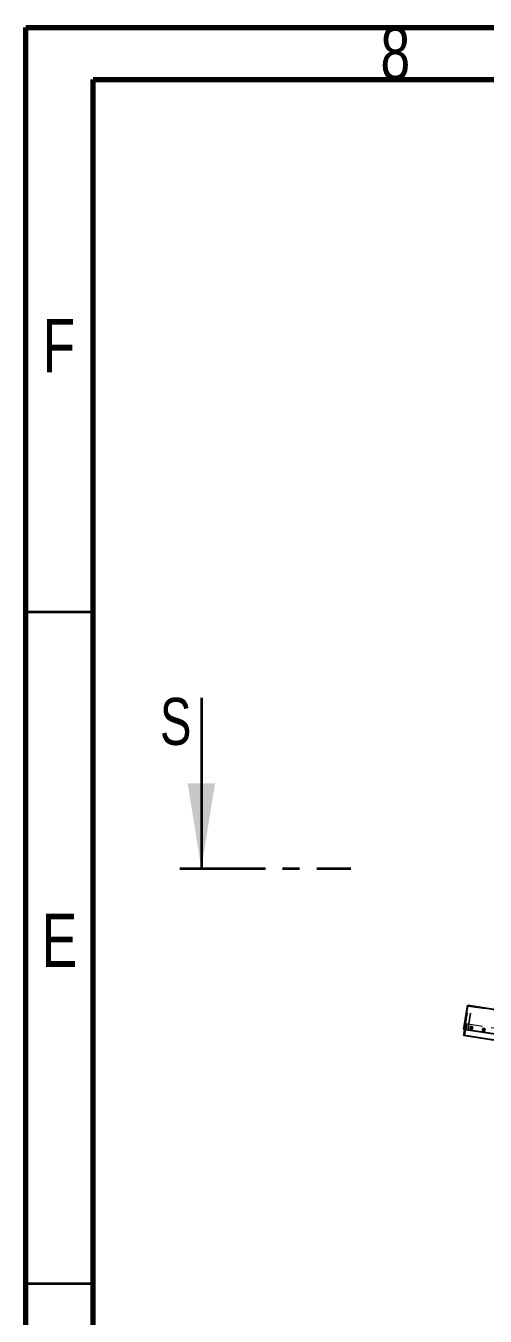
# Model space of a CAD drawing. Header units: millimetres. Extents: x 122 to 2816, y -707 to 556.
# Drawn here: x 592.8 to 627, y 284 to 380 of the extents above; entities that cross this region are included whole.
import ezdxf

# ---------------------------------------------------------------- set-up
doc = ezdxf.new("R2010")
doc.units = ezdxf.units.MM
doc.linetypes.add('CENTER', pattern=[10.16, 6.35, -1.27, 1.27, -1.27])
doc.linetypes.add('HIDDEN', pattern=[1.905, 1.27, -0.635])
doc.styles.add('SLDTEXTSTYLE7', font='TXT', dxfattribs={"width": 0.75})

msp = doc.modelspace()

# ---------------------------------------------------------------- linework, layer by layer
at = {"color": 7, "linetype": 'Continuous', "lineweight": 70}
for p, q in [((592.821132, 92.900037), (592.821132, 379.900037)), ((592.821132, 379.900037), (992.821132, 379.900037)), ((597.821132, 99.033562), (597.821132, 376.033562)), ((597.821132, 376.033562), (987.223604, 376.033562))]:
    msp.add_line(p, q, dxfattribs=at)
at = {"color": 7, "linetype": 'Continuous', "lineweight": 35}
for p, q in [((597.821132, 336.400037), (592.821132, 336.400037)), ((605.864655, 330.01095), (605.864655, 317.31095)), ((597.821132, 286.400037), (592.821132, 286.400037))]:
    msp.add_line(p, q, dxfattribs=at)
at = {"color": 7, "linetype": 'CENTER', "lineweight": 35}
msp.add_line((604.277155, 317.31095), (616.983505, 317.31095), dxfattribs=at)
at = {"color": 7, "linetype": 'Continuous', "lineweight": 25}
for p, q in [((625.380258, 305.341511), (625.658414, 307.13829)), ((625.658414, 307.13829), (628.805915, 306.65103)), ((625.373279, 304.882631), (625.442818, 305.331826)), ((632.739433, 304.20225), (625.380258, 305.341511)), ((632.658863, 303.754763), (625.373279, 304.882631))]:
    msp.add_line(p, q, dxfattribs=at)
at = {"color": 7, "linetype": 'HIDDEN', "lineweight": 18}
for p, q in [((625.442818, 305.331826), (625.71402, 307.083685)), ((625.66367, 305.297636), (625.941826, 307.094415)), ((625.700466, 305.29194), (625.971668, 307.043799)), ((625.71402, 307.083685), (632.999604, 305.955817)), ((625.442818, 305.331826), (625.512357, 305.78102)), ((625.450574, 304.870665), (625.589652, 305.769055)), ((625.512357, 305.78102), (632.797941, 304.653153)), ((625.520113, 305.31986), (625.589652, 305.769055)), ((625.540724, 305.316669), (625.610263, 305.765864)), ((625.839808, 305.316364), (625.874578, 305.540962)), ((625.868717, 305.454477), (625.894482, 305.450488)), ((625.874578, 305.540962), (625.951872, 305.528996)), ((625.906999, 305.531343), (625.881234, 305.535332)), ((625.940811, 305.530708), (625.906041, 305.306111)), ((625.991247, 305.564297), (625.913953, 305.576263)), ((625.917103, 305.304399), (625.951872, 305.528996)), ((625.940811, 305.530708), (626.018105, 305.518743)), ((625.971776, 305.438522), (625.992388, 305.435331)), ((626.018105, 305.518743), (625.983335, 305.294145)), ((626.004905, 305.516186), (625.984293, 305.519377)), ((626.759705, 305.173957), (626.794475, 305.398554)), ((626.794475, 305.398554), (626.871769, 305.386588)), ((626.826896, 305.388936), (626.801131, 305.392924)), ((626.860707, 305.388301), (626.825938, 305.163703)), ((626.911144, 305.421889), (626.83385, 305.433855)), ((626.837, 305.161991), (626.871769, 305.386588)), ((626.860707, 305.388301), (626.938002, 305.376335)), ((626.938002, 305.376335), (626.903232, 305.151738)), ((626.924802, 305.373779), (626.90419, 305.37697)), ((625.839808, 305.316364), (625.917103, 305.304399)), ((625.866666, 305.27081), (625.943961, 305.258844)), ((625.906041, 305.306111), (625.983335, 305.294145)), ((626.759705, 305.173957), (626.837, 305.161991)), ((626.786563, 305.128403), (626.863857, 305.116437)), ((626.788614, 305.312069), (626.814379, 305.308081)), ((626.825938, 305.163703), (626.903232, 305.151738)), ((626.891673, 305.296115), (626.912285, 305.292924))]:
    msp.add_line(p, q, dxfattribs=at)
at = {"color": 7, "linetype": 'Continuous', "lineweight": 25, "flags": 128}
for points in [[(625.908092, 305.489778), (625.908514, 305.501375), (625.906218, 305.512448), (625.901392, 305.5221), (625.894426, 305.529549), (625.885883, 305.534191), (625.876457, 305.53565), (625.866912, 305.533808), (625.858019, 305.528815), (625.8505, 305.521074), (625.844964, 305.511213), (625.841859, 305.500031), (625.841438, 305.488433), (625.843733, 305.47736), (625.848559, 305.467708), (625.855526, 305.46026), (625.864068, 305.455618), (625.873494, 305.454159), (625.88304, 305.456), (625.891932, 305.460994), (625.899451, 305.468735), (625.904987, 305.478595), (625.908092, 305.489778)], [(626.827989, 305.34737), (626.828411, 305.358967), (626.826115, 305.370041), (626.821289, 305.379692), (626.814322, 305.387141), (626.80578, 305.391783), (626.796354, 305.393242), (626.786808, 305.391401), (626.777916, 305.386407), (626.770397, 305.378666), (626.764861, 305.368805), (626.761756, 305.357623), (626.761334, 305.346026), (626.76363, 305.334953), (626.768456, 305.325301), (626.775423, 305.317852), (626.783965, 305.31321), (626.793391, 305.311751), (626.802937, 305.313593), (626.811829, 305.318586), (626.819348, 305.326327), (626.824884, 305.336188), (626.827989, 305.34737)]]:
    msp.add_lwpolyline(points, dxfattribs=at)
at = {"color": 7, "linetype": 'HIDDEN', "lineweight": 18, "flags": 128}
for points in [[(625.874578, 305.540962), (625.877683, 305.552144), (625.883219, 305.562005), (625.890738, 305.569745), (625.89963, 305.574739), (625.909176, 305.576581), (625.918602, 305.575122), (625.927144, 305.57048), (625.934111, 305.563031), (625.938937, 305.553379), (625.941232, 305.542306), (625.940811, 305.530708)], [(625.893624, 305.530153), (625.902222, 305.531661), (625.911648, 305.530202), (625.92019, 305.52556), (625.927157, 305.518111), (625.931983, 305.50846), (625.934278, 305.497386), (625.933857, 305.485789), (625.930752, 305.474607), (625.925216, 305.464746), (625.917697, 305.457005), (625.908804, 305.452012), (625.899259, 305.45017), (625.889833, 305.451629), (625.882092, 305.455667)], [(625.944918, 305.484077), (625.948023, 305.495259), (625.953559, 305.505119), (625.961078, 305.51286), (625.969971, 305.517854), (625.979516, 305.519695), (625.988942, 305.518236), (625.997485, 305.513594), (626.004451, 305.506146), (626.009277, 305.496494), (626.011573, 305.485421), (626.011151, 305.473823), (626.008046, 305.462641), (626.00251, 305.45278), (625.994991, 305.445039), (625.986099, 305.440046), (625.976553, 305.438204), (625.967127, 305.439663), (625.958585, 305.444305), (625.951618, 305.451754), (625.946792, 305.461406), (625.944497, 305.472479), (625.944918, 305.484077)], [(625.951872, 305.528996), (625.954977, 305.540178), (625.960513, 305.550039), (625.968032, 305.55778), (625.976924, 305.562773), (625.98647, 305.564615), (625.995896, 305.563156), (626.004438, 305.558514), (626.011405, 305.551065), (626.016231, 305.541413), (626.018527, 305.53034), (626.018105, 305.518743)], [(625.96553, 305.480886), (625.968635, 305.492068), (625.974171, 305.501929), (625.98169, 305.509669), (625.990582, 305.514663), (626.000128, 305.516505), (626.009554, 305.515045), (626.018096, 305.510403), (626.025063, 305.502955), (626.029889, 305.493303), (626.032184, 305.48223), (626.031763, 305.470632), (626.028658, 305.45945), (626.023122, 305.449589), (626.015603, 305.441849), (626.00671, 305.436855), (625.997165, 305.435013), (625.987739, 305.436473), (625.979196, 305.441114), (625.97223, 305.448563), (625.967404, 305.458215), (625.965108, 305.469288), (625.96553, 305.480886)], [(626.794475, 305.398554), (626.79758, 305.409736), (626.803116, 305.419597), (626.810635, 305.427338), (626.819527, 305.432331), (626.829073, 305.434173), (626.838499, 305.432714), (626.847041, 305.428072), (626.854008, 305.420623), (626.858834, 305.410971), (626.861129, 305.399898), (626.860707, 305.388301)], [(626.81352, 305.387746), (626.822119, 305.389254), (626.831545, 305.387794), (626.840087, 305.383153), (626.847054, 305.375704), (626.85188, 305.366052), (626.854175, 305.354979), (626.853754, 305.343381), (626.850649, 305.332199), (626.845113, 305.322338), (626.837594, 305.314598), (626.828701, 305.309604), (626.819155, 305.307762), (626.80973, 305.309222), (626.801989, 305.313259)], [(626.864815, 305.341669), (626.86792, 305.352851), (626.873456, 305.362712), (626.880975, 305.370453), (626.889867, 305.375446), (626.899413, 305.377288), (626.908839, 305.375829), (626.917381, 305.371187), (626.924348, 305.363738), (626.929174, 305.354086), (626.93147, 305.343013), (626.931048, 305.331416), (626.927943, 305.320234), (626.922407, 305.310373), (626.914888, 305.302632), (626.905996, 305.297638), (626.89645, 305.295797), (626.887024, 305.297256), (626.878482, 305.301898), (626.871515, 305.309346), (626.866689, 305.318998), (626.864393, 305.330072), (626.864815, 305.341669)], [(626.871769, 305.386588), (626.874874, 305.39777), (626.88041, 305.407631), (626.887929, 305.415372), (626.896821, 305.420366), (626.906367, 305.422207), (626.915793, 305.420748), (626.924335, 305.416106), (626.931302, 305.408658), (626.936128, 305.399006), (626.938424, 305.387932), (626.938002, 305.376335)], [(626.885427, 305.338478), (626.888532, 305.34966), (626.894068, 305.359521), (626.901587, 305.367262), (626.910479, 305.372255), (626.920025, 305.374097), (626.929451, 305.372638), (626.937993, 305.367996), (626.94496, 305.360547), (626.949786, 305.350895), (626.952081, 305.339822), (626.95166, 305.328225), (626.948555, 305.317043), (626.943019, 305.307182), (626.9355, 305.299441), (626.926607, 305.294448), (626.917061, 305.292606), (626.907636, 305.294065), (626.899093, 305.298707), (626.892127, 305.306156), (626.887301, 305.315807), (626.885005, 305.326881), (626.885427, 305.338478)], [(625.906041, 305.306111), (625.902936, 305.294929), (625.8974, 305.285068), (625.889881, 305.277327), (625.880989, 305.272334), (625.871443, 305.270492), (625.862017, 305.271951), (625.853475, 305.276593), (625.846508, 305.284042), (625.841682, 305.293694), (625.839387, 305.304767), (625.839808, 305.316364)], [(625.983335, 305.294145), (625.980231, 305.282963), (625.974695, 305.273102), (625.967176, 305.265362), (625.958283, 305.260368), (625.948737, 305.258526), (625.939311, 305.259986), (625.930769, 305.264627), (625.923803, 305.272076), (625.918976, 305.281728), (625.916681, 305.292801), (625.917103, 305.304399)], [(626.825938, 305.163703), (626.822833, 305.152521), (626.817297, 305.142661), (626.809778, 305.13492), (626.800886, 305.129926), (626.79134, 305.128085), (626.781914, 305.129544), (626.773372, 305.134186), (626.766405, 305.141634), (626.761579, 305.151286), (626.759284, 305.162359), (626.759705, 305.173957)], [(626.903232, 305.151738), (626.900128, 305.140556), (626.894592, 305.130695), (626.887073, 305.122954), (626.87818, 305.117961), (626.868634, 305.116119), (626.859208, 305.117578), (626.850666, 305.12222), (626.8437, 305.129669), (626.838873, 305.13932), (626.836578, 305.150394), (626.837, 305.161991)]]:
    msp.add_lwpolyline(points, dxfattribs=at)
at = {"color": 7, "linetype": 'Continuous', "lineweight": 25}
for centre, radius, start, end in [((625.908079, 305.487759), 0.041294, 168.42842504, 231.00117312), ((625.908124, 305.492137), 0.040687, 110.8779949, 174.49240693), ((626.827976, 305.345351), 0.041294, 168.42842504, 231.00117313), ((626.828021, 305.34973), 0.040687, 110.87799489, 174.49240693)]:
    msp.add_arc(centre, radius, start, end, dxfattribs=at)
at = {"color": 7, "linetype": 'Continuous', "lineweight": 35}
msp.add_solid([(605.864655, 317.31095), (606.880655, 323.66095), (604.848655, 323.66095)], dxfattribs=at)

# ---------------------------------------------------------------- texts
at = {"color": 7, "linetype": 'Continuous', "lineweight": 0, "char_height": 3.96875, "attachment_point": 2, "style": 'SLDTEXTSTYLE7'}
for s, insert in [('8', (620.281169, 379.960191)), ('F', (595.278872, 358.210191)), ('E', (595.328941, 313.960191))]:
    msp.add_mtext(s, dxfattribs=dict(at, insert=insert))
at = {"color": 7, "linetype": 'Continuous', "insert": (602.787489, 330.01095), "char_height": 3.5, "attachment_point": 1, "style": 'SLDTEXTSTYLE7'}
msp.add_mtext('S', dxfattribs=at)

doc.saveas('drawing.dxf')
